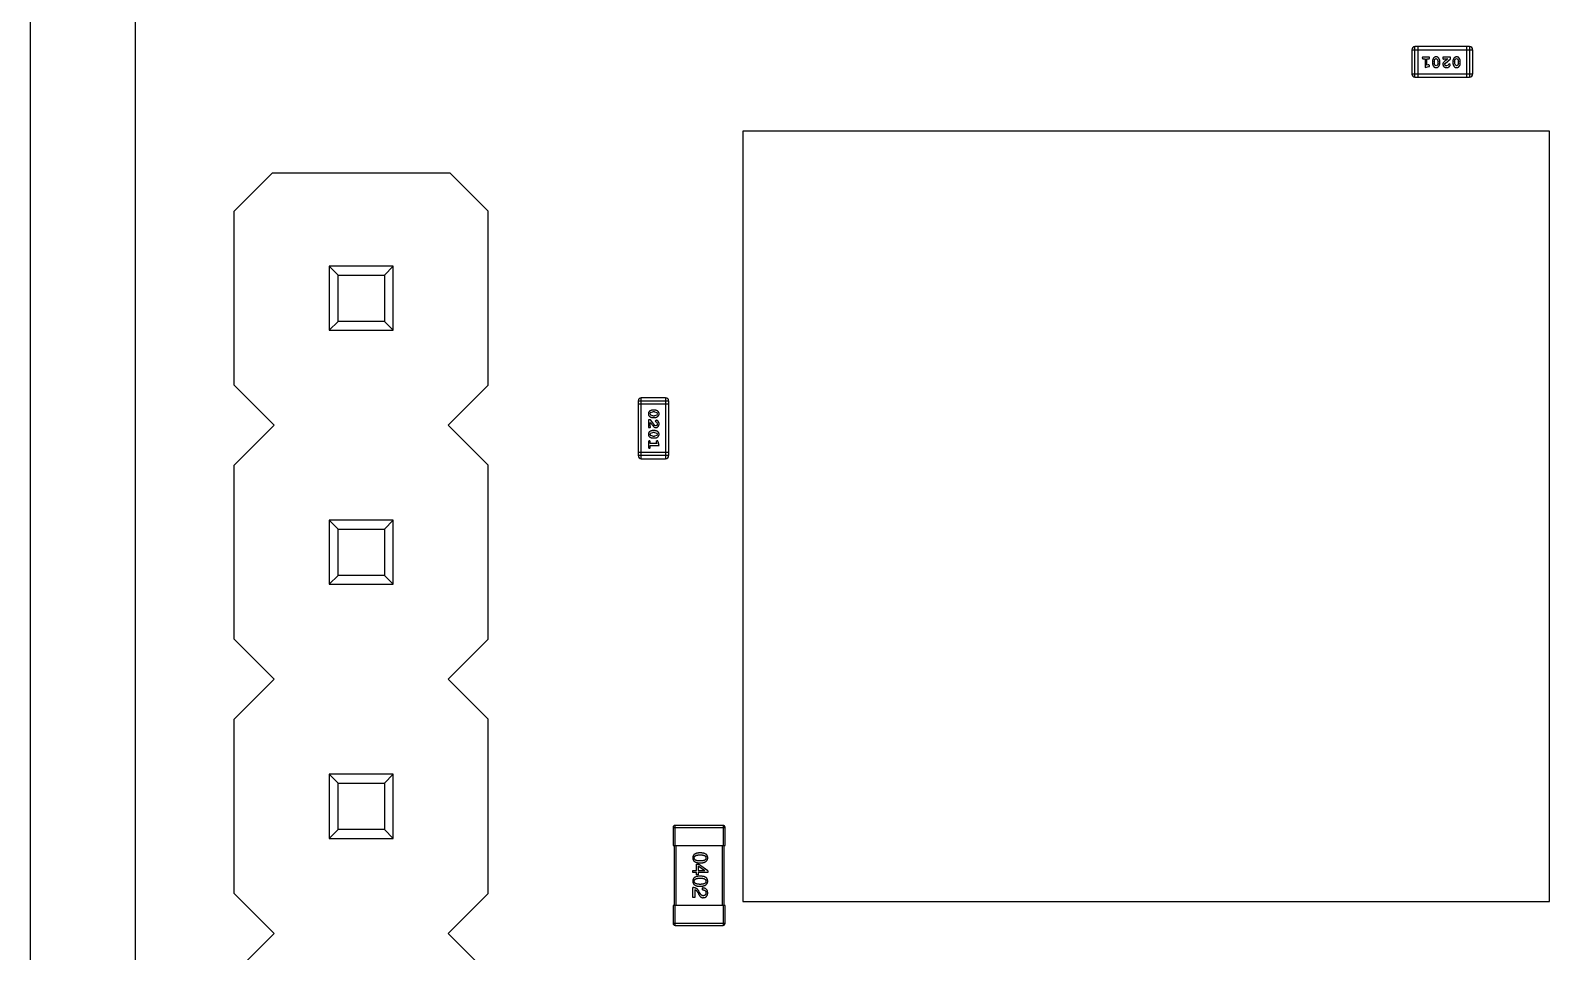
# Model space of a CAD drawing. Header units: millimetres. Extents: x -67 to 102, y -58 to 29.
# Drawn here: x 43.54 to 58.74, y -7.16 to 2.05 of the extents above; entities that cross this region are included whole.
import ezdxf

# ---------------------------------------------------------------- set-up
doc = ezdxf.new("R2010")
doc.units = ezdxf.units.MM
doc.header["$LTSCALE"] = 1.21
doc.header["$MEASUREMENT"] = 0
doc.layers.get('0').update_dxf_attribs({"linetype": 'CONTINUOUS'})

msp = doc.modelspace()

# ---------------------------------------------------------------- linework, layer by layer
at = {"color": 7, "linetype": 'Continuous'}
for p, q in [((43.542, -43.729), (43.542, 9.871)), ((44.592, 5.961), (44.584, -40.239)), ((57.359, 1.855), (57.359, 1.612)), ((57.359, 1.855), (57.969, 1.855)), ((57.39, 1.581), (57.39, 1.886)), ((57.938, 1.886), (57.39, 1.886)), ((57.42, 1.886), (57.42, 1.581)), ((57.908, 1.886), (57.908, 1.581)), ((57.938, 1.886), (57.938, 1.581)), ((57.969, 1.612), (57.969, 1.855)), ((57.527, 1.782), (57.475, 1.782)), ((57.475, 1.765), (57.492, 1.765)), ((57.492, 1.765), (57.492, 1.677)), ((57.492, 1.677), (57.529, 1.687)), ((57.51, 1.7), (57.51, 1.765)), ((57.51, 1.765), (57.527, 1.765)), ((57.525, 1.704), (57.51, 1.7)), ((57.53, 1.705), (57.525, 1.704)), ((57.538, 1.696), (57.53, 1.705)), ((57.566, 1.739), (57.566, 1.722)), ((57.584, 1.739), (57.591, 1.761)), ((57.584, 1.739), (57.584, 1.722)), ((57.591, 1.7), (57.584, 1.722)), ((57.591, 1.761), (57.603, 1.767)), ((57.603, 1.694), (57.591, 1.7)), ((57.603, 1.767), (57.615, 1.761)), ((57.616, 1.7), (57.603, 1.694)), ((57.615, 1.761), (57.623, 1.739)), ((57.623, 1.722), (57.616, 1.7)), ((57.623, 1.722), (57.623, 1.739)), ((57.64, 1.722), (57.64, 1.739)), ((57.67, 1.782), (57.67, 1.774)), ((57.747, 1.782), (57.67, 1.782)), ((57.679, 1.762), (57.684, 1.765)), ((57.684, 1.765), (57.721, 1.765)), ((57.721, 1.765), (57.687, 1.738)), ((57.688, 1.709), (57.692, 1.718)), ((57.692, 1.718), (57.747, 1.763)), ((57.722, 1.7), (57.707, 1.694)), ((57.727, 1.708), (57.722, 1.7)), ((57.735, 1.715), (57.727, 1.708)), ((57.744, 1.706), (57.735, 1.715)), ((57.747, 1.763), (57.747, 1.782)), ((57.771, 1.739), (57.771, 1.722)), ((57.788, 1.739), (57.795, 1.761)), ((57.788, 1.739), (57.788, 1.722)), ((57.796, 1.7), (57.788, 1.722)), ((57.795, 1.761), (57.808, 1.767)), ((57.808, 1.694), (57.796, 1.7)), ((57.808, 1.767), (57.82, 1.761)), ((57.82, 1.7), (57.808, 1.694)), ((57.82, 1.761), (57.828, 1.739)), ((57.828, 1.722), (57.82, 1.7)), ((57.828, 1.722), (57.828, 1.739)), ((57.845, 1.722), (57.845, 1.739)), ((57.969, 1.612), (57.359, 1.612)), ((57.39, 1.581), (57.938, 1.581)), ((50.668, 1.042), (50.668, -6.661)), ((58.738, 1.042), (50.668, 1.042)), ((58.738, -6.661), (58.738, 1.042)), ((45.582, 0.241), (45.962, 0.621)), ((47.742, 0.621), (45.962, 0.621)), ((47.742, 0.621), (48.122, 0.241)), ((45.582, -1.499), (45.582, 0.241)), ((48.122, -1.499), (48.122, 0.241)), ((46.532, -0.309), (46.532, -0.949)), ((46.621, -0.397), (46.532, -0.309)), ((47.172, -0.309), (46.532, -0.309)), ((46.621, -0.861), (46.621, -0.397)), ((46.621, -0.397), (47.084, -0.397)), ((47.084, -0.397), (47.172, -0.309)), ((47.084, -0.397), (47.084, -0.861)), ((47.172, -0.949), (47.172, -0.309)), ((46.532, -0.949), (46.621, -0.861)), ((47.084, -0.861), (46.621, -0.861)), ((47.172, -0.949), (47.084, -0.861)), ((46.532, -0.949), (47.172, -0.949)), ((45.982, -1.899), (45.582, -1.499)), ((48.122, -1.499), (47.722, -1.899)), ((49.622, -1.655), (49.622, -2.203)), ((49.622, -1.655), (49.927, -1.655)), ((49.652, -2.234), (49.652, -1.624)), ((49.896, -1.624), (49.652, -1.624)), ((49.896, -1.624), (49.896, -2.234)), ((49.927, -2.203), (49.927, -1.655)), ((49.622, -1.685), (49.927, -1.685)), ((49.741, -1.785), (49.746, -1.773)), ((49.747, -1.797), (49.741, -1.785)), ((49.746, -1.773), (49.769, -1.765)), ((49.769, -1.805), (49.747, -1.797)), ((49.786, -1.748), (49.768, -1.748)), ((49.768, -1.822), (49.786, -1.822)), ((49.786, -1.765), (49.769, -1.765)), ((49.769, -1.805), (49.786, -1.805)), ((49.786, -1.765), (49.808, -1.773)), ((49.808, -1.797), (49.786, -1.805)), ((49.808, -1.773), (49.813, -1.785)), ((49.813, -1.785), (49.808, -1.797)), ((45.582, -2.299), (45.982, -1.899)), ((47.722, -1.899), (48.122, -2.299)), ((49.725, -1.845), (49.725, -1.923)), ((49.744, -1.845), (49.725, -1.845)), ((49.725, -1.923), (49.733, -1.923)), ((49.743, -1.908), (49.743, -1.872)), ((49.743, -1.872), (49.77, -1.906)), ((49.746, -1.914), (49.743, -1.908)), ((49.789, -1.901), (49.744, -1.845)), ((49.746, -1.977), (49.769, -1.97)), ((49.786, -1.952), (49.768, -1.952)), ((49.786, -1.97), (49.769, -1.97)), ((49.786, -1.97), (49.808, -1.977)), ((49.799, -1.905), (49.789, -1.901)), ((49.801, -1.849), (49.793, -1.857)), ((49.793, -1.857), (49.8, -1.866)), ((49.8, -1.866), (49.808, -1.871)), ((49.808, -1.871), (49.813, -1.886)), ((49.725, -2.066), (49.725, -2.118)), ((49.741, -1.99), (49.746, -1.977)), ((49.747, -2.002), (49.741, -1.99)), ((49.743, -2.083), (49.743, -2.066)), ((49.808, -2.083), (49.743, -2.083)), ((49.743, -2.118), (49.743, -2.1)), ((49.743, -2.1), (49.831, -2.1)), ((49.769, -2.009), (49.747, -2.002)), ((49.768, -2.026), (49.786, -2.026)), ((49.769, -2.009), (49.786, -2.009)), ((49.808, -2.002), (49.786, -2.009)), ((49.812, -2.055), (49.802, -2.063)), ((49.802, -2.063), (49.803, -2.068)), ((49.803, -2.068), (49.808, -2.083)), ((49.808, -1.977), (49.813, -1.989)), ((49.813, -1.989), (49.808, -2.002)), ((49.831, -2.1), (49.821, -2.064)), ((49.927, -2.173), (49.622, -2.173)), ((49.927, -2.203), (49.622, -2.203)), ((49.652, -2.234), (49.896, -2.234)), ((45.582, -4.039), (45.582, -2.299)), ((48.122, -4.039), (48.122, -2.299)), ((46.532, -2.849), (46.532, -3.489)), ((46.621, -2.937), (46.532, -2.849)), ((47.172, -2.849), (46.532, -2.849)), ((47.084, -2.937), (47.172, -2.849)), ((47.172, -3.489), (47.172, -2.849)), ((46.621, -3.401), (46.621, -2.937)), ((46.621, -2.937), (47.084, -2.937)), ((47.084, -2.937), (47.084, -3.401)), ((46.532, -3.489), (46.621, -3.401)), ((46.532, -3.489), (47.172, -3.489)), ((47.084, -3.401), (46.621, -3.401)), ((47.172, -3.489), (47.084, -3.401)), ((45.982, -4.439), (45.582, -4.039)), ((48.122, -4.039), (47.722, -4.439)), ((45.582, -4.839), (45.982, -4.439)), ((47.722, -4.439), (48.122, -4.839)), ((45.582, -6.579), (45.582, -4.839)), ((48.122, -6.579), (48.122, -4.839)), ((46.532, -5.389), (46.532, -6.029)), ((46.621, -5.477), (46.532, -5.389)), ((47.172, -5.389), (46.532, -5.389)), ((47.084, -5.477), (47.172, -5.389)), ((47.172, -6.029), (47.172, -5.389)), ((46.621, -5.941), (46.621, -5.477)), ((46.621, -5.477), (47.084, -5.477)), ((47.084, -5.477), (47.084, -5.941)), ((49.971, -5.919), (49.971, -6.099)), ((49.971, -5.919), (50.491, -5.919)), ((49.991, -6.099), (49.991, -5.899)), ((50.471, -5.899), (49.991, -5.899)), ((50.471, -5.899), (50.471, -6.099)), ((50.491, -6.099), (50.491, -5.919)), ((46.532, -6.029), (46.621, -5.941)), ((46.532, -6.029), (47.172, -6.029)), ((47.084, -5.941), (46.621, -5.941)), ((47.172, -6.029), (47.084, -5.941)), ((49.971, -6.099), (50.491, -6.099)), ((49.981, -6.099), (49.981, -6.699)), ((50.001, -6.699), (50.001, -6.099)), ((50.461, -6.099), (50.461, -6.699)), ((50.481, -6.699), (50.481, -6.099)), ((50.17, -6.37), (50.17, -6.352)), ((50.17, -6.352), (50.206, -6.352)), ((50.206, -6.37), (50.17, -6.37)), ((50.206, -6.352), (50.206, -6.288)), ((50.206, -6.288), (50.224, -6.288)), ((50.206, -6.393), (50.206, -6.37)), ((50.222, -6.305), (50.222, -6.352)), ((50.222, -6.305), (50.289, -6.352)), ((50.222, -6.352), (50.289, -6.352)), ((50.222, -6.37), (50.222, -6.393)), ((50.318, -6.37), (50.222, -6.37)), ((50.318, -6.355), (50.224, -6.288)), ((50.289, -6.352), (50.289, -6.352)), ((50.318, -6.355), (50.318, -6.37)), ((50.17, -6.622), (50.17, -6.522)), ((50.222, -6.393), (50.206, -6.393)), ((50.264, -6.544), (50.264, -6.525)), ((45.982, -6.979), (45.582, -6.579)), ((48.122, -6.579), (47.722, -6.979)), ((50.187, -6.622), (50.17, -6.622)), ((50.187, -6.542), (50.187, -6.622)), ((50.215, -6.567), (50.224, -6.582)), ((50.24, -6.576), (50.228, -6.556)), ((50.668, -6.661), (58.738, -6.661)), ((49.971, -6.699), (49.971, -6.879)), ((50.491, -6.699), (49.971, -6.699)), ((49.991, -6.899), (49.991, -6.699)), ((50.471, -6.699), (50.471, -6.899)), ((50.491, -6.879), (50.491, -6.699)), ((45.582, -7.379), (45.982, -6.979)), ((47.722, -6.979), (48.122, -7.379)), ((50.491, -6.879), (49.971, -6.879)), ((49.991, -6.899), (50.471, -6.899))]:
    msp.add_line(p, q, dxfattribs=at)
for centre, radius, start, end in [((57.39, 1.855), 0.0305, 90, 180), ((57.938, 1.855), 0.0305, 0, 90), ((57.39, 1.612), 0.0305, 180, 270), ((57.938, 1.612), 0.0305, 270, 0), ((49.652, -1.655), 0.0305, 90, 180), ((49.896, -1.655), 0.0305, 0, 90), ((49.652, -2.203), 0.0305, 180, 270), ((49.896, -2.203), 0.0305, 270, 0), ((49.991, -5.919), 0.02, 90, 180), ((50.471, -5.919), 0.02, 0, 90), ((49.991, -6.879), 0.02, 180, 270), ((50.471, -6.879), 0.02, 270, 0)]:
    msp.add_arc(centre, radius, start, end, dxfattribs=at)
for points, knots in [([(57.475, 1.782), (57.474, 1.782), (57.473, 1.782), (57.47, 1.782), (57.468, 1.781), (57.467, 1.78), (57.466, 1.779), (57.465, 1.777), (57.464, 1.775), (57.464, 1.774), (57.464, 1.774)], [0, 0, 0, 0, 0.169012, 0.317488, 0.445429, 0.560977, 0.67065, 0.776666, 0.88492, 1, 1, 1, 1]), ([(57.464, 1.774), (57.464, 1.773), (57.464, 1.772), (57.465, 1.77), (57.466, 1.769), (57.467, 1.767), (57.468, 1.766), (57.47, 1.766), (57.473, 1.765), (57.474, 1.765), (57.475, 1.765)], [0, 0, 0, 0, 0.11517, 0.223509, 0.328254, 0.438012, 0.553651, 0.682263, 0.830856, 1, 1, 1, 1]), ([(57.538, 1.774), (57.538, 1.774), (57.538, 1.775), (57.537, 1.777), (57.537, 1.779), (57.536, 1.78), (57.534, 1.781), (57.532, 1.782), (57.53, 1.782), (57.528, 1.782), (57.527, 1.782)], [0, 0, 0, 0, 0.115051, 0.223278, 0.329269, 0.437893, 0.554681, 0.682591, 0.83103, 1, 1, 1, 1]), ([(57.527, 1.765), (57.528, 1.765), (57.53, 1.765), (57.532, 1.766), (57.534, 1.766), (57.536, 1.767), (57.537, 1.769), (57.537, 1.77), (57.538, 1.772), (57.538, 1.773), (57.538, 1.774)], [0, 0, 0, 0, 0.169102, 0.317658, 0.446239, 0.563118, 0.671828, 0.776546, 0.884858, 1, 1, 1, 1]), ([(57.529, 1.687), (57.53, 1.687), (57.531, 1.688), (57.534, 1.688), (57.535, 1.689), (57.536, 1.69), (57.537, 1.692), (57.538, 1.693), (57.538, 1.694), (57.538, 1.695), (57.538, 1.696)], [0, 0, 0, 0, 0.187321, 0.344927, 0.475328, 0.579604, 0.674244, 0.773631, 0.882025, 1, 1, 1, 1]), ([(57.603, 1.784), (57.602, 1.784), (57.599, 1.784), (57.595, 1.783), (57.591, 1.782), (57.588, 1.78), (57.584, 1.778), (57.581, 1.776), (57.578, 1.773), (57.576, 1.77), (57.574, 1.766), (57.572, 1.762), (57.57, 1.759), (57.569, 1.755), (57.568, 1.751), (57.567, 1.747), (57.566, 1.743), (57.566, 1.741), (57.566, 1.739)], [0, 0, 0, 0, 0.067217, 0.131051, 0.19272, 0.252824, 0.312745, 0.373449, 0.436041, 0.501494, 0.567761, 0.632087, 0.695096, 0.757109, 0.817993, 0.878657, 0.939311, 1, 1, 1, 1]), ([(57.566, 1.722), (57.566, 1.72), (57.566, 1.718), (57.567, 1.715), (57.567, 1.712), (57.568, 1.709), (57.569, 1.706), (57.57, 1.703), (57.571, 1.7), (57.573, 1.697), (57.574, 1.694), (57.576, 1.692), (57.578, 1.689), (57.579, 1.687), (57.581, 1.685), (57.583, 1.684), (57.585, 1.682), (57.587, 1.681), (57.59, 1.679), (57.594, 1.678), (57.599, 1.677), (57.602, 1.677), (57.604, 1.677)], [0, 0, 0, 0, 0.049855, 0.099516, 0.148482, 0.19758, 0.246804, 0.296268, 0.346517, 0.397047, 0.446826, 0.49336, 0.537801, 0.579207, 0.617974, 0.654833, 0.689171, 0.722088, 0.786392, 0.853518, 0.924186, 1, 1, 1, 1]), ([(57.64, 1.739), (57.64, 1.74), (57.64, 1.743), (57.64, 1.746), (57.64, 1.749), (57.639, 1.752), (57.638, 1.755), (57.637, 1.758), (57.636, 1.761), (57.634, 1.764), (57.632, 1.767), (57.631, 1.769), (57.629, 1.771), (57.628, 1.773), (57.626, 1.775), (57.624, 1.777), (57.622, 1.778), (57.62, 1.78), (57.617, 1.782), (57.613, 1.783), (57.608, 1.784), (57.605, 1.784), (57.603, 1.784)], [0, 0, 0, 0, 0.049886, 0.09882, 0.148132, 0.19689, 0.246038, 0.295176, 0.345305, 0.395692, 0.445312, 0.491875, 0.535813, 0.577009, 0.616081, 0.652689, 0.687585, 0.720206, 0.785062, 0.85223, 0.923759, 1, 1, 1, 1]), ([(57.604, 1.677), (57.605, 1.677), (57.608, 1.677), (57.612, 1.678), (57.616, 1.679), (57.619, 1.68), (57.623, 1.683), (57.626, 1.685), (57.628, 1.688), (57.631, 1.691), (57.633, 1.695), (57.635, 1.699), (57.637, 1.702), (57.638, 1.706), (57.639, 1.71), (57.64, 1.714), (57.64, 1.718), (57.64, 1.72), (57.64, 1.722)], [0, 0, 0, 0, 0.06692, 0.130834, 0.19258, 0.252759, 0.312631, 0.373411, 0.436359, 0.501894, 0.568244, 0.632472, 0.69556, 0.757163, 0.818592, 0.878885, 0.939235, 1, 1, 1, 1]), ([(57.67, 1.774), (57.67, 1.773), (57.67, 1.771), (57.671, 1.769), (57.671, 1.766), (57.672, 1.765), (57.674, 1.763), (57.675, 1.763), (57.677, 1.762), (57.678, 1.762), (57.679, 1.762)], [0, 0, 0, 0, 0.1844, 0.34094, 0.473574, 0.586824, 0.690029, 0.789175, 0.890445, 1, 1, 1, 1]), ([(57.687, 1.738), (57.686, 1.737), (57.684, 1.736), (57.682, 1.734), (57.68, 1.731), (57.678, 1.729), (57.676, 1.728), (57.675, 1.726), (57.674, 1.724), (57.673, 1.722), (57.672, 1.72), (57.671, 1.716), (57.67, 1.713), (57.67, 1.711), (57.67, 1.71)], [0, 0, 0, 0, 0.103002, 0.197728, 0.285279, 0.365235, 0.437224, 0.502446, 0.560545, 0.611446, 0.707576, 0.80349, 0.900532, 1, 1, 1, 1]), ([(57.67, 1.71), (57.67, 1.709), (57.67, 1.706), (57.671, 1.703), (57.672, 1.7), (57.673, 1.697), (57.674, 1.694), (57.676, 1.692), (57.678, 1.689), (57.681, 1.686), (57.683, 1.684), (57.686, 1.682), (57.689, 1.681), (57.692, 1.679), (57.696, 1.678), (57.699, 1.677), (57.703, 1.677), (57.706, 1.677), (57.707, 1.677)], [0, 0, 0, 0, 0.060981, 0.120256, 0.178148, 0.236115, 0.293993, 0.352864, 0.413358, 0.476056, 0.539296, 0.602396, 0.665116, 0.728325, 0.792919, 0.859317, 0.928302, 1, 1, 1, 1]), ([(57.707, 1.694), (57.706, 1.694), (57.703, 1.694), (57.699, 1.695), (57.696, 1.697), (57.693, 1.699), (57.691, 1.701), (57.689, 1.703), (57.688, 1.706), (57.688, 1.708), (57.688, 1.709)], [0, 0, 0, 0, 0.156344, 0.299348, 0.4327, 0.561, 0.682299, 0.791883, 0.89611, 1, 1, 1, 1]), ([(57.707, 1.677), (57.709, 1.677), (57.712, 1.677), (57.717, 1.678), (57.722, 1.679), (57.726, 1.681), (57.73, 1.684), (57.734, 1.687), (57.737, 1.69), (57.74, 1.694), (57.742, 1.697), (57.743, 1.7), (57.744, 1.703), (57.744, 1.705), (57.744, 1.706)], [0, 0, 0, 0, 0.098286, 0.193983, 0.289056, 0.384352, 0.477435, 0.566197, 0.652355, 0.737986, 0.818188, 0.887401, 0.94802, 1, 1, 1, 1]), ([(57.808, 1.784), (57.806, 1.784), (57.804, 1.784), (57.799, 1.783), (57.796, 1.782), (57.792, 1.78), (57.789, 1.778), (57.786, 1.776), (57.783, 1.773), (57.78, 1.77), (57.778, 1.766), (57.776, 1.762), (57.775, 1.759), (57.773, 1.755), (57.772, 1.751), (57.771, 1.747), (57.771, 1.743), (57.771, 1.741), (57.771, 1.739)], [0, 0, 0, 0, 0.067217, 0.131051, 0.19272, 0.252824, 0.312745, 0.373449, 0.436041, 0.501494, 0.567761, 0.632087, 0.695096, 0.757109, 0.817993, 0.878657, 0.939311, 1, 1, 1, 1]), ([(57.771, 1.722), (57.771, 1.72), (57.771, 1.718), (57.771, 1.715), (57.772, 1.712), (57.772, 1.709), (57.773, 1.706), (57.775, 1.703), (57.776, 1.7), (57.777, 1.697), (57.779, 1.694), (57.781, 1.692), (57.782, 1.689), (57.784, 1.687), (57.786, 1.685), (57.787, 1.684), (57.789, 1.682), (57.791, 1.681), (57.795, 1.679), (57.799, 1.678), (57.803, 1.677), (57.806, 1.677), (57.808, 1.677)], [0, 0, 0, 0, 0.049855, 0.099516, 0.148482, 0.19758, 0.246804, 0.296268, 0.346517, 0.397047, 0.446826, 0.49336, 0.537801, 0.579207, 0.617974, 0.654833, 0.689171, 0.722088, 0.786392, 0.853518, 0.924186, 1, 1, 1, 1]), ([(57.845, 1.739), (57.845, 1.74), (57.845, 1.743), (57.844, 1.746), (57.844, 1.749), (57.843, 1.752), (57.842, 1.755), (57.841, 1.758), (57.84, 1.761), (57.839, 1.764), (57.837, 1.767), (57.835, 1.769), (57.834, 1.771), (57.832, 1.773), (57.83, 1.775), (57.829, 1.777), (57.827, 1.778), (57.825, 1.78), (57.821, 1.782), (57.817, 1.783), (57.813, 1.784), (57.809, 1.784), (57.808, 1.784)], [0, 0, 0, 0, 0.049886, 0.09882, 0.148132, 0.19689, 0.246038, 0.295176, 0.345305, 0.395692, 0.445312, 0.491875, 0.535813, 0.577009, 0.616081, 0.652689, 0.687585, 0.720206, 0.785062, 0.85223, 0.923759, 1, 1, 1, 1]), ([(57.808, 1.677), (57.809, 1.677), (57.812, 1.677), (57.816, 1.678), (57.82, 1.679), (57.824, 1.68), (57.827, 1.683), (57.83, 1.685), (57.833, 1.688), (57.835, 1.691), (57.838, 1.695), (57.84, 1.699), (57.841, 1.702), (57.843, 1.706), (57.844, 1.71), (57.844, 1.714), (57.845, 1.718), (57.845, 1.72), (57.845, 1.722)], [0, 0, 0, 0, 0.06692, 0.130834, 0.19258, 0.252759, 0.312631, 0.373411, 0.436359, 0.501894, 0.568244, 0.632472, 0.69556, 0.757163, 0.818592, 0.878885, 0.939235, 1, 1, 1, 1]), ([(49.768, -1.748), (49.767, -1.748), (49.765, -1.748), (49.762, -1.748), (49.759, -1.749), (49.756, -1.75), (49.753, -1.75), (49.75, -1.752), (49.747, -1.753), (49.744, -1.754), (49.741, -1.756), (49.739, -1.757), (49.736, -1.759), (49.734, -1.761), (49.732, -1.762), (49.731, -1.764), (49.729, -1.766), (49.728, -1.768), (49.726, -1.771), (49.725, -1.776), (49.724, -1.78), (49.724, -1.783), (49.724, -1.785)], [0, 0, 0, 0, 0.049886, 0.09882, 0.148132, 0.19689, 0.246038, 0.295176, 0.345305, 0.395692, 0.445312, 0.491875, 0.535813, 0.577009, 0.616081, 0.652689, 0.687585, 0.720206, 0.785062, 0.85223, 0.923759, 1, 1, 1, 1]), ([(49.724, -1.785), (49.724, -1.786), (49.724, -1.789), (49.725, -1.793), (49.726, -1.797), (49.727, -1.801), (49.729, -1.804), (49.732, -1.807), (49.735, -1.81), (49.738, -1.812), (49.742, -1.815), (49.745, -1.817), (49.749, -1.818), (49.753, -1.82), (49.757, -1.821), (49.761, -1.821), (49.764, -1.822), (49.767, -1.822), (49.768, -1.822)], [0, 0, 0, 0, 0.067217, 0.131051, 0.19272, 0.252824, 0.312745, 0.373449, 0.436041, 0.501494, 0.567761, 0.632087, 0.695096, 0.757109, 0.817993, 0.878657, 0.939311, 1, 1, 1, 1]), ([(49.831, -1.785), (49.831, -1.783), (49.831, -1.781), (49.83, -1.776), (49.829, -1.773), (49.827, -1.769), (49.825, -1.766), (49.823, -1.763), (49.82, -1.76), (49.816, -1.757), (49.813, -1.755), (49.809, -1.753), (49.805, -1.752), (49.802, -1.75), (49.798, -1.749), (49.794, -1.748), (49.79, -1.748), (49.787, -1.748), (49.786, -1.748)], [0, 0, 0, 0, 0.06692, 0.130834, 0.19258, 0.252759, 0.312631, 0.373411, 0.436359, 0.501894, 0.568244, 0.632472, 0.69556, 0.757163, 0.818592, 0.878885, 0.939235, 1, 1, 1, 1]), ([(49.786, -1.822), (49.787, -1.822), (49.789, -1.822), (49.793, -1.822), (49.796, -1.821), (49.799, -1.82), (49.802, -1.819), (49.805, -1.818), (49.808, -1.817), (49.811, -1.816), (49.813, -1.814), (49.816, -1.812), (49.818, -1.811), (49.82, -1.809), (49.822, -1.807), (49.824, -1.806), (49.825, -1.804), (49.827, -1.801), (49.828, -1.798), (49.83, -1.794), (49.831, -1.79), (49.831, -1.786), (49.831, -1.785)], [0, 0, 0, 0, 0.049855, 0.099516, 0.148482, 0.19758, 0.246804, 0.296268, 0.346517, 0.397047, 0.446826, 0.49336, 0.537801, 0.579207, 0.617974, 0.654833, 0.689171, 0.722088, 0.786392, 0.853518, 0.924186, 1, 1, 1, 1]), ([(49.768, -1.952), (49.767, -1.952), (49.765, -1.953), (49.762, -1.953), (49.759, -1.953), (49.756, -1.954), (49.753, -1.955), (49.75, -1.956), (49.747, -1.957), (49.744, -1.959), (49.741, -1.96), (49.739, -1.962), (49.736, -1.964), (49.734, -1.965), (49.732, -1.967), (49.731, -1.969), (49.729, -1.97), (49.728, -1.973), (49.726, -1.976), (49.725, -1.98), (49.724, -1.985), (49.724, -1.988), (49.724, -1.99)], [0, 0, 0, 0, 0.049886, 0.09882, 0.148132, 0.19689, 0.246038, 0.295176, 0.345305, 0.395692, 0.445312, 0.491875, 0.535813, 0.577009, 0.616081, 0.652689, 0.687585, 0.720206, 0.785062, 0.85223, 0.923759, 1, 1, 1, 1]), ([(49.733, -1.923), (49.734, -1.923), (49.736, -1.923), (49.739, -1.922), (49.741, -1.921), (49.743, -1.92), (49.744, -1.919), (49.745, -1.918), (49.746, -1.916), (49.746, -1.915), (49.746, -1.914)], [0, 0, 0, 0, 0.1844, 0.34094, 0.473574, 0.586824, 0.690029, 0.789175, 0.890445, 1, 1, 1, 1]), ([(49.77, -1.906), (49.77, -1.907), (49.772, -1.908), (49.774, -1.911), (49.776, -1.913), (49.778, -1.915), (49.78, -1.916), (49.782, -1.918), (49.784, -1.919), (49.786, -1.92), (49.788, -1.921), (49.791, -1.922), (49.795, -1.922), (49.797, -1.923), (49.798, -1.923)], [0, 0, 0, 0, 0.103002, 0.197728, 0.285279, 0.365235, 0.437224, 0.502446, 0.560545, 0.611446, 0.707576, 0.80349, 0.900532, 1, 1, 1, 1]), ([(49.831, -1.989), (49.831, -1.988), (49.831, -1.985), (49.83, -1.981), (49.829, -1.977), (49.827, -1.974), (49.825, -1.97), (49.823, -1.967), (49.82, -1.964), (49.816, -1.962), (49.813, -1.96), (49.809, -1.958), (49.805, -1.956), (49.802, -1.955), (49.798, -1.954), (49.794, -1.953), (49.79, -1.953), (49.787, -1.952), (49.786, -1.952)], [0, 0, 0, 0, 0.06692, 0.130834, 0.19258, 0.252759, 0.312631, 0.373411, 0.436359, 0.501894, 0.568244, 0.632472, 0.69556, 0.757163, 0.818592, 0.878885, 0.939235, 1, 1, 1, 1]), ([(49.798, -1.923), (49.799, -1.923), (49.801, -1.922), (49.805, -1.922), (49.808, -1.921), (49.811, -1.92), (49.813, -1.919), (49.816, -1.917), (49.819, -1.915), (49.821, -1.912), (49.823, -1.91), (49.825, -1.907), (49.827, -1.904), (49.828, -1.901), (49.829, -1.897), (49.83, -1.894), (49.831, -1.89), (49.831, -1.887), (49.831, -1.886)], [0, 0, 0, 0, 0.060981, 0.120256, 0.178148, 0.236115, 0.293993, 0.352864, 0.413358, 0.476056, 0.539296, 0.602396, 0.665116, 0.728325, 0.792919, 0.859317, 0.928302, 1, 1, 1, 1]), ([(49.813, -1.886), (49.813, -1.887), (49.813, -1.89), (49.812, -1.894), (49.811, -1.897), (49.809, -1.9), (49.807, -1.902), (49.804, -1.904), (49.802, -1.905), (49.8, -1.905), (49.799, -1.905)], [0, 0, 0, 0, 0.156344, 0.299348, 0.4327, 0.561, 0.682299, 0.791883, 0.89611, 1, 1, 1, 1]), ([(49.831, -1.886), (49.831, -1.884), (49.831, -1.881), (49.83, -1.876), (49.828, -1.871), (49.826, -1.867), (49.824, -1.863), (49.821, -1.859), (49.818, -1.856), (49.814, -1.853), (49.811, -1.851), (49.807, -1.85), (49.804, -1.849), (49.802, -1.849), (49.801, -1.849)], [0, 0, 0, 0, 0.098286, 0.193983, 0.289056, 0.384352, 0.477435, 0.566197, 0.652355, 0.737986, 0.818188, 0.887401, 0.94802, 1, 1, 1, 1]), ([(49.724, -1.99), (49.724, -1.991), (49.724, -1.994), (49.725, -1.998), (49.726, -2.002), (49.727, -2.005), (49.729, -2.009), (49.732, -2.012), (49.735, -2.014), (49.738, -2.017), (49.742, -2.019), (49.745, -2.021), (49.749, -2.023), (49.753, -2.024), (49.757, -2.025), (49.761, -2.026), (49.764, -2.026), (49.767, -2.026), (49.768, -2.026)], [0, 0, 0, 0, 0.067217, 0.131051, 0.19272, 0.252824, 0.312745, 0.373449, 0.436041, 0.501494, 0.567761, 0.632087, 0.695096, 0.757109, 0.817993, 0.878657, 0.939311, 1, 1, 1, 1]), ([(49.734, -2.055), (49.733, -2.055), (49.732, -2.055), (49.731, -2.055), (49.729, -2.056), (49.728, -2.057), (49.727, -2.059), (49.726, -2.061), (49.725, -2.063), (49.725, -2.065), (49.725, -2.066)], [0, 0, 0, 0, 0.115051, 0.223278, 0.329269, 0.437893, 0.554681, 0.682591, 0.83103, 1, 1, 1, 1]), ([(49.725, -2.118), (49.725, -2.119), (49.725, -2.12), (49.726, -2.123), (49.727, -2.125), (49.728, -2.126), (49.729, -2.127), (49.731, -2.128), (49.732, -2.129), (49.733, -2.129), (49.734, -2.129)], [0, 0, 0, 0, 0.169012, 0.317488, 0.445429, 0.560977, 0.67065, 0.776666, 0.88492, 1, 1, 1, 1]), ([(49.743, -2.066), (49.743, -2.065), (49.743, -2.063), (49.742, -2.061), (49.741, -2.059), (49.74, -2.057), (49.739, -2.056), (49.737, -2.055), (49.736, -2.055), (49.735, -2.055), (49.734, -2.055)], [0, 0, 0, 0, 0.169102, 0.317658, 0.446239, 0.563118, 0.671828, 0.776546, 0.884858, 1, 1, 1, 1]), ([(49.734, -2.129), (49.735, -2.129), (49.736, -2.129), (49.737, -2.128), (49.739, -2.127), (49.74, -2.126), (49.741, -2.125), (49.742, -2.123), (49.743, -2.12), (49.743, -2.119), (49.743, -2.118)], [0, 0, 0, 0, 0.11517, 0.223509, 0.328254, 0.438012, 0.553651, 0.682263, 0.830856, 1, 1, 1, 1]), ([(49.786, -2.026), (49.787, -2.026), (49.789, -2.026), (49.793, -2.026), (49.796, -2.026), (49.799, -2.025), (49.802, -2.024), (49.805, -2.023), (49.808, -2.022), (49.811, -2.02), (49.813, -2.018), (49.816, -2.017), (49.818, -2.015), (49.82, -2.013), (49.822, -2.012), (49.824, -2.01), (49.825, -2.008), (49.827, -2.006), (49.828, -2.003), (49.83, -1.999), (49.831, -1.994), (49.831, -1.991), (49.831, -1.989)], [0, 0, 0, 0, 0.049855, 0.099516, 0.148482, 0.19758, 0.246804, 0.296268, 0.346517, 0.397047, 0.446826, 0.49336, 0.537801, 0.579207, 0.617974, 0.654833, 0.689171, 0.722088, 0.786392, 0.853518, 0.924186, 1, 1, 1, 1]), ([(49.821, -2.064), (49.821, -2.063), (49.82, -2.061), (49.819, -2.059), (49.818, -2.058), (49.817, -2.056), (49.816, -2.056), (49.815, -2.055), (49.813, -2.055), (49.812, -2.055), (49.812, -2.055)], [0, 0, 0, 0, 0.187321, 0.344927, 0.475328, 0.579604, 0.674244, 0.773631, 0.882025, 1, 1, 1, 1]), ([(50.241, -6.174), (50.238, -6.174), (50.233, -6.174), (50.224, -6.175), (50.217, -6.176), (50.209, -6.177), (50.203, -6.179), (50.197, -6.181), (50.191, -6.184), (50.186, -6.187), (50.182, -6.19), (50.178, -6.194), (50.175, -6.198), (50.172, -6.203), (50.17, -6.208), (50.169, -6.213), (50.168, -6.218), (50.168, -6.222), (50.168, -6.224)], [0, 0, 0, 0, 0.087693, 0.170223, 0.247496, 0.319826, 0.387768, 0.451403, 0.511459, 0.568358, 0.622671, 0.675251, 0.726739, 0.778422, 0.830759, 0.884394, 0.940865, 1, 1, 1, 1]), ([(50.168, -6.224), (50.168, -6.226), (50.168, -6.23), (50.169, -6.236), (50.17, -6.241), (50.172, -6.246), (50.175, -6.251), (50.178, -6.255), (50.182, -6.258), (50.186, -6.262), (50.191, -6.265), (50.197, -6.267), (50.203, -6.27), (50.209, -6.271), (50.217, -6.273), (50.224, -6.274), (50.233, -6.275), (50.238, -6.275), (50.241, -6.275)], [0, 0, 0, 0, 0.059134, 0.115603, 0.169236, 0.221572, 0.273254, 0.32474, 0.377319, 0.431815, 0.488555, 0.548609, 0.612242, 0.680182, 0.75251, 0.829782, 0.91231, 1, 1, 1, 1]), ([(50.182, -6.224), (50.182, -6.223), (50.182, -6.221), (50.183, -6.217), (50.184, -6.214), (50.186, -6.211), (50.188, -6.208), (50.191, -6.206), (50.194, -6.203), (50.197, -6.201), (50.201, -6.2), (50.205, -6.198), (50.21, -6.197), (50.216, -6.196), (50.221, -6.195), (50.228, -6.194), (50.234, -6.194), (50.239, -6.194), (50.241, -6.194)], [0, 0, 0, 0, 0.049766, 0.097012, 0.143225, 0.188786, 0.235079, 0.282962, 0.333687, 0.387747, 0.445963, 0.508657, 0.576545, 0.649868, 0.72822, 0.812712, 0.903543, 1, 1, 1, 1]), ([(50.241, -6.255), (50.239, -6.255), (50.234, -6.255), (50.228, -6.255), (50.222, -6.254), (50.216, -6.254), (50.211, -6.253), (50.206, -6.251), (50.201, -6.25), (50.198, -6.248), (50.194, -6.246), (50.191, -6.243), (50.188, -6.241), (50.186, -6.238), (50.185, -6.235), (50.183, -6.232), (50.183, -6.228), (50.182, -6.226), (50.182, -6.224)], [0, 0, 0, 0, 0.094834, 0.184067, 0.267029, 0.344713, 0.417334, 0.484367, 0.546941, 0.604717, 0.65953, 0.710539, 0.759381, 0.806382, 0.853027, 0.900623, 0.949121, 1, 1, 1, 1]), ([(50.318, -6.224), (50.317, -6.222), (50.317, -6.218), (50.316, -6.213), (50.315, -6.208), (50.313, -6.203), (50.31, -6.198), (50.307, -6.194), (50.303, -6.19), (50.298, -6.187), (50.293, -6.184), (50.287, -6.181), (50.281, -6.179), (50.274, -6.177), (50.267, -6.176), (50.259, -6.175), (50.25, -6.174), (50.244, -6.174), (50.241, -6.174)], [0, 0, 0, 0, 0.057911, 0.113262, 0.165956, 0.217443, 0.268511, 0.319665, 0.372, 0.426129, 0.483365, 0.543779, 0.607756, 0.676562, 0.749704, 0.827713, 0.911177, 1, 1, 1, 1]), ([(50.241, -6.194), (50.244, -6.194), (50.248, -6.194), (50.255, -6.194), (50.261, -6.195), (50.267, -6.196), (50.272, -6.197), (50.277, -6.198), (50.282, -6.2), (50.286, -6.201), (50.289, -6.203), (50.292, -6.206), (50.295, -6.208), (50.297, -6.211), (50.298, -6.214), (50.3, -6.217), (50.3, -6.221), (50.3, -6.223), (50.3, -6.224)], [0, 0, 0, 0, 0.096452, 0.187278, 0.271765, 0.350519, 0.423437, 0.491321, 0.554011, 0.612224, 0.666281, 0.717003, 0.764884, 0.811423, 0.856783, 0.902993, 0.950236, 1, 1, 1, 1]), ([(50.241, -6.275), (50.244, -6.275), (50.25, -6.275), (50.259, -6.274), (50.267, -6.273), (50.274, -6.271), (50.281, -6.269), (50.287, -6.267), (50.293, -6.264), (50.298, -6.261), (50.302, -6.258), (50.306, -6.254), (50.31, -6.25), (50.312, -6.246), (50.314, -6.241), (50.316, -6.236), (50.317, -6.23), (50.317, -6.226), (50.318, -6.224)], [0, 0, 0, 0, 0.088475, 0.171606, 0.249595, 0.322626, 0.391327, 0.455765, 0.516374, 0.573675, 0.628522, 0.681161, 0.732559, 0.783563, 0.83504, 0.887639, 0.942585, 1, 1, 1, 1]), ([(50.3, -6.224), (50.3, -6.226), (50.3, -6.228), (50.3, -6.232), (50.298, -6.235), (50.297, -6.238), (50.295, -6.241), (50.292, -6.243), (50.289, -6.246), (50.286, -6.248), (50.282, -6.25), (50.277, -6.251), (50.272, -6.253), (50.267, -6.254), (50.261, -6.254), (50.255, -6.255), (50.248, -6.255), (50.244, -6.255), (50.241, -6.255)], [0, 0, 0, 0, 0.050604, 0.098688, 0.145699, 0.191791, 0.238625, 0.286717, 0.337546, 0.391814, 0.449755, 0.512106, 0.579685, 0.652048, 0.730262, 0.814146, 0.904281, 1, 1, 1, 1]), ([(50.241, -6.407), (50.238, -6.407), (50.233, -6.407), (50.224, -6.408), (50.217, -6.409), (50.209, -6.41), (50.203, -6.412), (50.197, -6.414), (50.191, -6.417), (50.186, -6.42), (50.182, -6.423), (50.178, -6.427), (50.175, -6.431), (50.172, -6.436), (50.17, -6.441), (50.169, -6.446), (50.168, -6.452), (50.168, -6.456), (50.168, -6.457)], [0, 0, 0, 0, 0.087693, 0.170223, 0.247496, 0.319826, 0.387768, 0.451403, 0.511459, 0.568358, 0.622671, 0.675251, 0.726739, 0.778422, 0.830759, 0.884394, 0.940865, 1, 1, 1, 1]), ([(50.168, -6.457), (50.168, -6.459), (50.168, -6.463), (50.169, -6.469), (50.17, -6.474), (50.172, -6.479), (50.175, -6.484), (50.178, -6.488), (50.182, -6.492), (50.186, -6.495), (50.191, -6.498), (50.197, -6.501), (50.203, -6.503), (50.209, -6.505), (50.217, -6.506), (50.224, -6.507), (50.233, -6.508), (50.238, -6.508), (50.241, -6.508)], [0, 0, 0, 0, 0.059134, 0.115603, 0.169236, 0.221572, 0.273254, 0.32474, 0.377319, 0.431815, 0.488555, 0.548609, 0.612242, 0.680182, 0.75251, 0.829782, 0.91231, 1, 1, 1, 1]), ([(50.228, -6.556), (50.227, -6.555), (50.226, -6.552), (50.223, -6.548), (50.221, -6.545), (50.218, -6.541), (50.215, -6.538), (50.212, -6.535), (50.208, -6.533), (50.205, -6.531), (50.201, -6.529), (50.197, -6.527), (50.193, -6.525), (50.189, -6.524), (50.184, -6.523), (50.18, -6.522), (50.175, -6.522), (50.172, -6.522), (50.17, -6.522)], [0, 0, 0, 0, 0.065828, 0.130094, 0.192451, 0.254037, 0.313974, 0.373757, 0.433048, 0.492243, 0.551902, 0.611758, 0.672678, 0.734814, 0.798569, 0.863693, 0.930488, 1, 1, 1, 1]), ([(50.182, -6.457), (50.182, -6.456), (50.182, -6.454), (50.183, -6.45), (50.184, -6.447), (50.186, -6.444), (50.188, -6.441), (50.191, -6.439), (50.194, -6.437), (50.197, -6.435), (50.201, -6.433), (50.205, -6.431), (50.21, -6.43), (50.216, -6.429), (50.221, -6.428), (50.228, -6.428), (50.234, -6.427), (50.239, -6.427), (50.241, -6.427)], [0, 0, 0, 0, 0.049766, 0.097012, 0.143225, 0.188786, 0.235079, 0.282962, 0.333687, 0.387747, 0.445963, 0.508657, 0.576545, 0.649868, 0.72822, 0.812712, 0.903543, 1, 1, 1, 1]), ([(50.241, -6.489), (50.239, -6.489), (50.234, -6.489), (50.228, -6.488), (50.222, -6.488), (50.216, -6.487), (50.211, -6.486), (50.206, -6.484), (50.201, -6.483), (50.198, -6.481), (50.194, -6.479), (50.191, -6.477), (50.188, -6.474), (50.186, -6.471), (50.185, -6.468), (50.183, -6.465), (50.183, -6.461), (50.182, -6.459), (50.182, -6.457)], [0, 0, 0, 0, 0.094834, 0.184067, 0.267029, 0.344713, 0.417334, 0.484367, 0.546941, 0.604717, 0.65953, 0.710539, 0.759381, 0.806382, 0.853027, 0.900623, 0.949121, 1, 1, 1, 1]), ([(50.318, -6.457), (50.317, -6.456), (50.317, -6.452), (50.316, -6.446), (50.315, -6.441), (50.313, -6.436), (50.31, -6.431), (50.307, -6.427), (50.303, -6.423), (50.298, -6.42), (50.293, -6.417), (50.287, -6.414), (50.281, -6.412), (50.274, -6.41), (50.267, -6.409), (50.259, -6.408), (50.25, -6.407), (50.244, -6.407), (50.241, -6.407)], [0, 0, 0, 0, 0.057911, 0.113262, 0.165956, 0.217443, 0.268511, 0.319665, 0.372, 0.426129, 0.483365, 0.543779, 0.607756, 0.676562, 0.749704, 0.827713, 0.911177, 1, 1, 1, 1]), ([(50.241, -6.427), (50.244, -6.427), (50.248, -6.427), (50.255, -6.428), (50.261, -6.428), (50.267, -6.429), (50.272, -6.43), (50.277, -6.431), (50.282, -6.433), (50.286, -6.435), (50.289, -6.437), (50.292, -6.439), (50.295, -6.441), (50.297, -6.444), (50.298, -6.447), (50.3, -6.45), (50.3, -6.454), (50.3, -6.456), (50.3, -6.457)], [0, 0, 0, 0, 0.096452, 0.187278, 0.271765, 0.350519, 0.423437, 0.491321, 0.554011, 0.612224, 0.666281, 0.717003, 0.764884, 0.811423, 0.856783, 0.902993, 0.950236, 1, 1, 1, 1]), ([(50.3, -6.457), (50.3, -6.459), (50.3, -6.461), (50.3, -6.465), (50.298, -6.468), (50.297, -6.471), (50.295, -6.474), (50.292, -6.477), (50.289, -6.479), (50.286, -6.481), (50.282, -6.483), (50.277, -6.484), (50.272, -6.486), (50.267, -6.487), (50.261, -6.488), (50.255, -6.488), (50.248, -6.489), (50.244, -6.489), (50.241, -6.489)], [0, 0, 0, 0, 0.050604, 0.098688, 0.145699, 0.191791, 0.238625, 0.286717, 0.337546, 0.391814, 0.449755, 0.512106, 0.579685, 0.652048, 0.730262, 0.814146, 0.904281, 1, 1, 1, 1]), ([(50.241, -6.508), (50.244, -6.508), (50.25, -6.508), (50.259, -6.507), (50.267, -6.506), (50.274, -6.504), (50.281, -6.502), (50.287, -6.5), (50.293, -6.498), (50.298, -6.495), (50.302, -6.491), (50.306, -6.487), (50.31, -6.483), (50.312, -6.479), (50.314, -6.474), (50.316, -6.469), (50.317, -6.463), (50.317, -6.459), (50.318, -6.457)], [0, 0, 0, 0, 0.088475, 0.171606, 0.249595, 0.322626, 0.391327, 0.455765, 0.516374, 0.573675, 0.628522, 0.681161, 0.732559, 0.783563, 0.83504, 0.887639, 0.942585, 1, 1, 1, 1]), ([(50.318, -6.576), (50.317, -6.574), (50.317, -6.57), (50.316, -6.564), (50.315, -6.559), (50.314, -6.554), (50.312, -6.549), (50.309, -6.545), (50.307, -6.541), (50.303, -6.538), (50.3, -6.535), (50.296, -6.532), (50.292, -6.53), (50.287, -6.528), (50.282, -6.527), (50.276, -6.526), (50.27, -6.525), (50.266, -6.525), (50.264, -6.525)], [0, 0, 0, 0, 0.07282, 0.141057, 0.2062, 0.267672, 0.326735, 0.383519, 0.439188, 0.494454, 0.549628, 0.605958, 0.66397, 0.72402, 0.787502, 0.854127, 0.925065, 1, 1, 1, 1]), ([(50.187, -6.542), (50.189, -6.542), (50.191, -6.543), (50.195, -6.545), (50.199, -6.547), (50.202, -6.549), (50.206, -6.553), (50.209, -6.557), (50.212, -6.562), (50.214, -6.565), (50.215, -6.567)], [0, 0, 0, 0, 0.103034, 0.208166, 0.318255, 0.434664, 0.559728, 0.695394, 0.841708, 1, 1, 1, 1]), ([(50.224, -6.582), (50.225, -6.584), (50.226, -6.587), (50.229, -6.592), (50.232, -6.596), (50.234, -6.6), (50.237, -6.604), (50.24, -6.608), (50.243, -6.611), (50.246, -6.613), (50.249, -6.616), (50.252, -6.618), (50.255, -6.619), (50.259, -6.621), (50.262, -6.622), (50.266, -6.622), (50.27, -6.623), (50.272, -6.622), (50.273, -6.622)], [0, 0, 0, 0, 0.082731, 0.161257, 0.236138, 0.307554, 0.375712, 0.440848, 0.502916, 0.562567, 0.619798, 0.675716, 0.73039, 0.78386, 0.837315, 0.890547, 0.944917, 1, 1, 1, 1]), ([(50.274, -6.603), (50.273, -6.603), (50.272, -6.603), (50.269, -6.603), (50.267, -6.602), (50.265, -6.602), (50.262, -6.601), (50.26, -6.6), (50.258, -6.598), (50.256, -6.597), (50.253, -6.595), (50.251, -6.593), (50.249, -6.591), (50.247, -6.588), (50.245, -6.585), (50.243, -6.582), (50.242, -6.579), (50.24, -6.577), (50.24, -6.576)], [0, 0, 0, 0, 0.052237, 0.103888, 0.155485, 0.207395, 0.259864, 0.31356, 0.369176, 0.4266, 0.486836, 0.550048, 0.61567, 0.685271, 0.75824, 0.834614, 0.915635, 1, 1, 1, 1]), ([(50.264, -6.544), (50.266, -6.544), (50.269, -6.544), (50.273, -6.544), (50.276, -6.545), (50.28, -6.546), (50.283, -6.547), (50.286, -6.548), (50.289, -6.55), (50.291, -6.551), (50.293, -6.553), (50.295, -6.556), (50.297, -6.558), (50.298, -6.561), (50.299, -6.564), (50.3, -6.567), (50.3, -6.57), (50.3, -6.572), (50.3, -6.573)], [0, 0, 0, 0, 0.082594, 0.15978, 0.232961, 0.301462, 0.365595, 0.426678, 0.484662, 0.540809, 0.595146, 0.648401, 0.702272, 0.757102, 0.813447, 0.872233, 0.934055, 1, 1, 1, 1]), ([(50.273, -6.622), (50.275, -6.622), (50.278, -6.622), (50.283, -6.621), (50.288, -6.62), (50.292, -6.619), (50.296, -6.617), (50.299, -6.615), (50.302, -6.612), (50.305, -6.61), (50.308, -6.606), (50.31, -6.603), (50.312, -6.599), (50.314, -6.595), (50.315, -6.591), (50.316, -6.586), (50.317, -6.581), (50.317, -6.578), (50.318, -6.576)], [0, 0, 0, 0, 0.070688, 0.137741, 0.201612, 0.262778, 0.321223, 0.378455, 0.434411, 0.490146, 0.546362, 0.603392, 0.662208, 0.723401, 0.787372, 0.85442, 0.925153, 1, 1, 1, 1]), ([(50.3, -6.573), (50.3, -6.574), (50.3, -6.577), (50.3, -6.58), (50.299, -6.583), (50.298, -6.586), (50.297, -6.588), (50.296, -6.59), (50.295, -6.593), (50.293, -6.595), (50.292, -6.596), (50.29, -6.598), (50.288, -6.599), (50.285, -6.6), (50.283, -6.601), (50.28, -6.602), (50.277, -6.603), (50.275, -6.603), (50.274, -6.603)], [0, 0, 0, 0, 0.076112, 0.148436, 0.216883, 0.281466, 0.34298, 0.402356, 0.459881, 0.51546, 0.571111, 0.62658, 0.683162, 0.741007, 0.801404, 0.863825, 0.930544, 1, 1, 1, 1])]:
    msp.add_open_spline(points, degree=3, knots=knots, dxfattribs=at)

doc.saveas('drawing.dxf')
